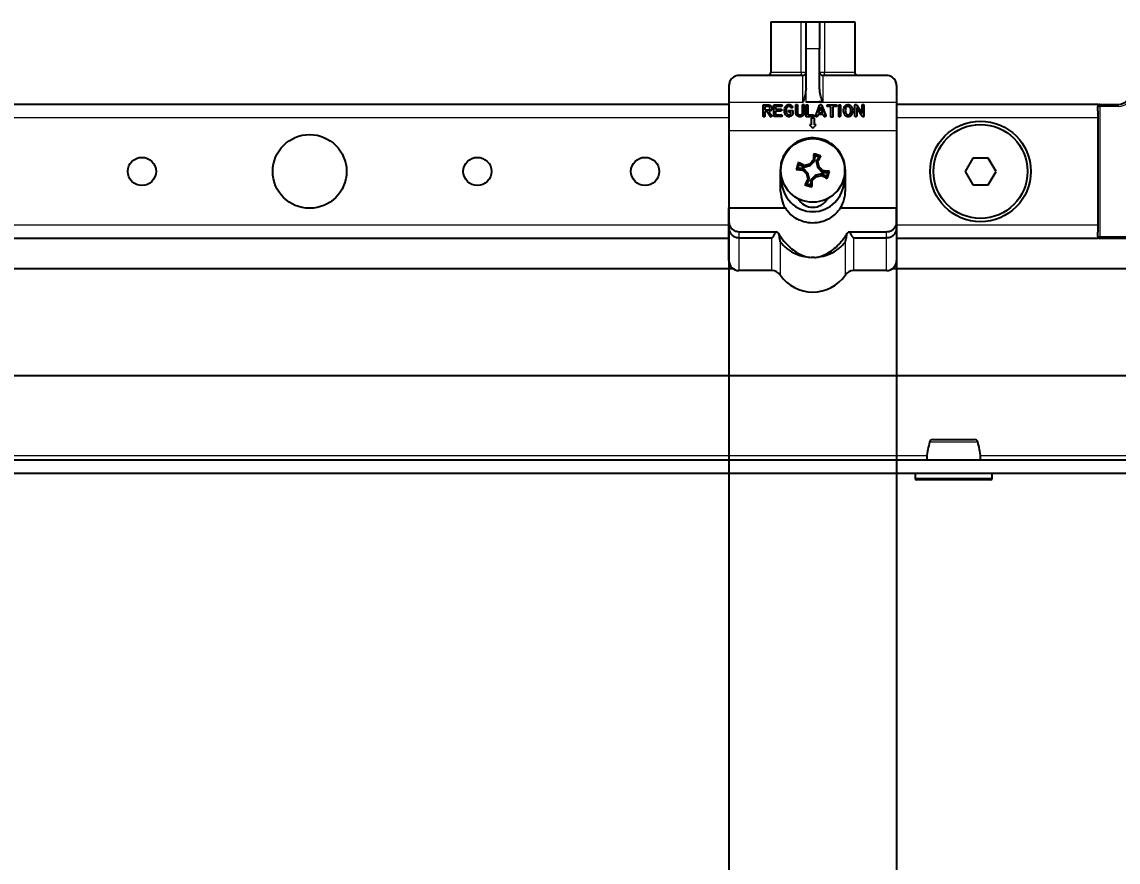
# Model space of a CAD drawing. Header units: millimetres. Extents: x -1235 to 3208, y -2404 to 1219.
# Drawn here: x -637 to -473.6, y -1610.3 to -1485 of the extents above; entities that cross this region are included whole.
import ezdxf

# ---------------------------------------------------------------- set-up
doc = ezdxf.new("R2010")
doc.units = ezdxf.units.MM
doc.layers.add('FORMAT', color=7, linetype='Continuous')
doc.styles.add('SLDTEXTSTYLE0', font='TXT', dxfattribs={"width": 0.75})
doc.dimstyles.new('SLDDIMSTYLE0', dxfattribs={"dimtxt": 20, "dimasz": 10, "dimexe": 0, "dimexo": 0.0625, "dimgap": 5, "dimtad": 2, "dimdec": 1, "dimrnd": 1e-09, "dimzin": 12, "dimdsep": 46, "dimtxsty": 'SLDTEXTSTYLE0', "dimsah": 1, "dimcen": 0.09, "dimadec": 0, "dimazin": 3, "dimtfac": 1, "dimtofl": 0, "dimtmove": 0, "dimatfit": 3, "dimfxl": 0, "dimfrac": 2, "dimtolj": 1, "dimtzin": 12, "dimarcsym": 0})

# ---------------------------------------------------------------- blocks, each defined once
blk = doc.blocks.new('_D_6')
at = {"layer": 'FORMAT'}
for p, q in [((-506.59, -1512.78), (-506.59, -1882.81)), ((-396.09, -1552.33), (-396.09, -1882.81)), ((-396.09, -1881.81), (-506.59, -1881.81))]:
    blk.add_line(p, q, dxfattribs=at)
for points in [[(-506.59, -1881.81), (-496.59, -1883.35), (-496.59, -1880.27)], [(-396.09, -1881.81), (-406.09, -1880.27), (-406.09, -1883.35)]]:
    blk.add_solid(points, dxfattribs=at)
at = {"layer": 'FORMAT', "insert": (-484.59, -1856.03), "char_height": 20, "attachment_point": 1, "style": 'SLDTEXTSTYLE0'}
blk.add_mtext('110,5', dxfattribs=at)
blk = doc.blocks.new('_D_7')
at = {"layer": 'FORMAT'}
for p, q in [((-531.59, -1512.78), (-531.59, -1882.81)), ((-506.59, -1512.78), (-506.59, -1882.81)), ((-531.59, -1881.81), (-574.49, -1881.81)), ((-531.59, -1881.81), (-506.59, -1881.81))]:
    blk.add_line(p, q, dxfattribs=at)
for points in [[(-531.59, -1881.81), (-521.59, -1883.35), (-521.59, -1880.27)], [(-506.59, -1881.81), (-516.59, -1880.27), (-516.59, -1883.35)]]:
    blk.add_solid(points, dxfattribs=at)
at = {"layer": 'FORMAT', "insert": (-574.49, -1856.03), "char_height": 20, "attachment_point": 1, "style": 'SLDTEXTSTYLE0'}
blk.add_mtext('25', dxfattribs=at)

msp = doc.modelspace()

# ---------------------------------------------------------------- linework, layer by layer
at = {"color": 7, "linetype": 'Continuous', "lineweight": 25}
for p, q in [((-525.34, -1485.02), (-525.34, -1492.52)), ((-525.34, -1485.02), (-520.81, -1485.02)), ((-520.81, -1485.02), (-520.09, -1485.02)), ((-520.09, -1485.02), (-518.09, -1485.02)), ((-520.09, -1489.02), (-520.09, -1485.02)), ((-518.09, -1485.02), (-518.09, -1489.02)), ((-518.09, -1485.02), (-517.36, -1485.02)), ((-517.36, -1485.02), (-512.84, -1485.02)), ((-512.84, -1485.02), (-512.84, -1492.52)), ((-520.09, -1494.96), (-520.09, -1489.02)), ((-518.09, -1494.96), (-518.09, -1489.02)), ((-520.59, -1493.02), (-530.09, -1493.02)), ((-508.09, -1493.02), (-517.59, -1493.02)), ((-531.59, -1494.52), (-531.59, -1497.02)), ((-506.59, -1494.52), (-506.59, -1497.02)), ((-531.59, -1497.32), (-811.59, -1497.32)), ((-531.59, -1497.02), (-531.59, -1501.27)), ((-526.5, -1499.03), (-526.5, -1497.37)), ((-526.5, -1497.37), (-525.74, -1497.37)), ((-525.74, -1497.63), (-526.23, -1497.63)), ((-526.23, -1497.63), (-526.23, -1498.14)), ((-526.23, -1498.14), (-525.64, -1498.14)), ((-524.89, -1499.14), (-524.89, -1497.37)), ((-524.89, -1497.37), (-523.83, -1497.37)), ((-523.83, -1497.63), (-524.63, -1497.63)), ((-524.63, -1497.63), (-524.63, -1498.04)), ((-524.63, -1498.04), (-523.88, -1498.04)), ((-522.55, -1498.21), (-522.06, -1498.21)), ((-522.06, -1498.21), (-522.06, -1498.51)), ((-521.63, -1498.56), (-521.63, -1497.48)), ((-521.37, -1497.48), (-521.37, -1498.56)), ((-520.62, -1498.54), (-520.62, -1497.48)), ((-520.36, -1497.48), (-520.36, -1498.54)), ((-520.07, -1499.17), (-520.07, -1497.51)), ((-519.81, -1497.51), (-519.81, -1498.9)), ((-518.65, -1498.99), (-518.07, -1497.46)), ((-517.91, -1497.7), (-518.22, -1498.57)), ((-517.59, -1498.57), (-517.91, -1497.7)), ((-517.75, -1497.48), (-517.16, -1498.99)), ((-516.82, -1497.37), (-515.7, -1497.37)), ((-516.4, -1497.63), (-516.82, -1497.63)), ((-516.4, -1499.1), (-516.4, -1497.63)), ((-515.7, -1497.63), (-516.09, -1497.63)), ((-516.09, -1497.63), (-516.09, -1499.1)), ((-515.23, -1499.03), (-515.23, -1497.5)), ((-514.96, -1497.5), (-514.96, -1499.03)), ((-512.81, -1499.03), (-512.81, -1497.47)), ((-512.54, -1497.43), (-511.73, -1498.66)), ((-511.71, -1499.06), (-512.54, -1497.79)), ((-512.54, -1497.79), (-512.54, -1499.03)), ((-511.73, -1498.66), (-511.73, -1497.48)), ((-511.47, -1497.48), (-511.47, -1499.04)), ((-506.59, -1497.02), (-506.59, -1501.27)), ((-476.59, -1497.32), (-506.59, -1497.32)), ((-476.59, -1497.32), (-476.59, -1497.62)), ((-476.59, -1498.26), (-476.59, -1497.62)), ((-476.59, -1498.26), (-476.59, -1499.32)), ((-476.29, -1497.32), (-473.59, -1497.32)), ((-525.94, -1498.4), (-526.23, -1498.4)), ((-526.23, -1498.4), (-526.23, -1499.03)), ((-525.45, -1499.11), (-525.94, -1498.4)), ((-525.64, -1498.4), (-525.23, -1498.97)), ((-523.83, -1499.14), (-524.89, -1499.14)), ((-523.88, -1498.31), (-524.63, -1498.31)), ((-524.63, -1498.31), (-524.63, -1498.88)), ((-524.63, -1498.88), (-523.83, -1498.88)), ((-522.35, -1498.47), (-522.56, -1498.47)), ((-519.01, -1499.17), (-520.07, -1499.17)), ((-519.81, -1498.9), (-519.01, -1498.9)), ((-518.84, -1499.37), (-519.34, -1499.37)), ((-519.34, -1499.37), (-519.34, -1500.37)), ((-518.84, -1500.37), (-518.84, -1499.37)), ((-518.31, -1498.83), (-518.4, -1499.08)), ((-517.5, -1498.83), (-518.31, -1498.83)), ((-518.22, -1498.57), (-517.59, -1498.57)), ((-517.4, -1499.07), (-517.5, -1498.83)), ((-476.59, -1499.32), (-476.59, -1515.32)), ((-531.59, -1501.27), (-531.59, -1512.77)), ((-519.59, -1500.37), (-519.09, -1500.87)), ((-519.34, -1500.37), (-519.59, -1500.37)), ((-519.09, -1500.87), (-518.59, -1500.37)), ((-518.59, -1500.37), (-518.84, -1500.37)), ((-506.59, -1501.27), (-506.59, -1512.77)), ((-518.76, -1504.96), (-518.95, -1504.7)), ((-521.29, -1506.84), (-521.12, -1506.26)), ((-521.12, -1506.26), (-521.24, -1505.96)), ((-521.12, -1506.26), (-520.43, -1506.66)), ((-520.43, -1506.66), (-520.4, -1506.42)), ((-520.43, -1506.66), (-519.49, -1506.43)), ((-519.49, -1506.43), (-519.61, -1506.22)), ((-519.49, -1506.43), (-518.79, -1505.76)), ((-518.79, -1505.76), (-519.01, -1505.66)), ((-518.79, -1505.76), (-518.76, -1504.96)), ((-518.76, -1504.96), (-518.18, -1505.13)), ((-518.18, -1505.13), (-518.58, -1505.82)), ((-518.58, -1505.82), (-518.35, -1506.76)), ((-518.58, -1505.82), (-518.34, -1505.86)), ((-518.18, -1505.13), (-517.87, -1505.01)), ((-495.24, -1505.32), (-496.39, -1507.32)), ((-492.93, -1505.32), (-495.24, -1505.32)), ((-491.78, -1507.32), (-492.93, -1505.32)), ((-523.94, -1507.17), (-523.94, -1510.17)), ((-521.29, -1506.84), (-521.55, -1507.03)), ((-520.49, -1506.87), (-521.29, -1506.84)), ((-520.49, -1506.87), (-520.59, -1507.09)), ((-519.82, -1507.57), (-520.49, -1506.87)), ((-519.82, -1507.57), (-520.03, -1507.69)), ((-519.59, -1508.51), (-519.82, -1507.57)), ((-518.68, -1507.9), (-519.38, -1508.58)), ((-517.74, -1507.67), (-518.68, -1507.9)), ((-518.68, -1507.9), (-518.57, -1508.12)), ((-518.35, -1506.76), (-518.14, -1506.65)), ((-518.35, -1506.76), (-517.68, -1507.46)), ((-517.74, -1507.67), (-517.77, -1507.92)), ((-517.05, -1508.08), (-517.74, -1507.67)), ((-517.68, -1507.46), (-517.58, -1507.24)), ((-517.68, -1507.46), (-516.88, -1507.5)), ((-516.88, -1507.5), (-517.05, -1508.08)), ((-517.05, -1508.08), (-516.93, -1508.38)), ((-516.88, -1507.5), (-516.62, -1507.31)), ((-514.24, -1510.17), (-514.24, -1507.17)), ((-496.39, -1507.32), (-495.24, -1509.32)), ((-492.93, -1509.32), (-491.78, -1507.32)), ((-523.74, -1508.67), (-523.94, -1508.67)), ((-519.99, -1509.2), (-520.3, -1509.32)), ((-519.99, -1509.2), (-519.59, -1508.51)), ((-519.41, -1509.37), (-519.99, -1509.2)), ((-519.59, -1508.51), (-519.83, -1508.48)), ((-519.38, -1508.58), (-519.41, -1509.37)), ((-519.41, -1509.37), (-519.22, -1509.64)), ((-519.38, -1508.58), (-519.16, -1508.68)), ((-514.24, -1508.67), (-514.44, -1508.67)), ((-495.24, -1509.32), (-492.93, -1509.32)), ((-531.59, -1514.91), (-531.59, -1512.77)), ((-531.59, -1512.77), (-523.18, -1512.77)), ((-515, -1512.77), (-506.59, -1512.77)), ((-506.59, -1514.91), (-506.59, -1512.77)), ((-531.59, -1515.82), (-531.59, -1514.91)), ((-531.59, -1520.62), (-531.59, -1515.82)), ((-506.59, -1514.91), (-506.59, -1515.82)), ((-506.59, -1515.82), (-506.59, -1520.62)), ((-476.59, -1515.32), (-476.59, -1516.37)), ((-531.59, -1517.32), (-811.59, -1517.32)), ((-530.09, -1516.31), (-524.57, -1516.31)), ((-530.09, -1517.2), (-525.18, -1517.2)), ((-513.61, -1516.31), (-508.09, -1516.31)), ((-513, -1517.2), (-508.09, -1517.2)), ((-476.59, -1517.32), (-506.59, -1517.32)), ((-476.59, -1517.02), (-476.59, -1516.37)), ((-476.59, -1517.02), (-476.59, -1517.32)), ((-451.89, -1517.32), (-476.29, -1517.32)), ((-837.09, -1521.82), (-530.99, -1521.82)), ((-525.18, -1522.12), (-530.09, -1522.12)), ((-508.09, -1522.12), (-513, -1522.12)), ((-507.19, -1521.82), (-412.21, -1521.82)), ((-404.09, -1537.82), (-837.09, -1537.82)), ((-888.79, -1550.32), (-398.39, -1550.32)), ((-888.79, -1552.32), (-398.39, -1552.32)), ((-503.84, -1552.32), (-503.84, -1553.07)), ((-492.59, -1553.32), (-503.59, -1553.32)), ((-492.34, -1553.07), (-492.34, -1552.32))]:
    msp.add_line(p, q, dxfattribs=at)
at = {"color": 8, "linetype": 'Continuous', "lineweight": 18}
for p, q in [((-520.81, -1492.52), (-520.81, -1485.02)), ((-517.36, -1485.02), (-517.36, -1492.52)), ((-518.09, -1489.02), (-520.09, -1489.02)), ((-525.34, -1492.52), (-520.81, -1492.52)), ((-520.81, -1492.52), (-520.09, -1492.52)), ((-520.59, -1497.02), (-520.59, -1493.02)), ((-518.09, -1492.52), (-517.36, -1492.52)), ((-517.59, -1493.02), (-517.59, -1496.95)), ((-517.36, -1492.52), (-512.84, -1492.52)), ((-520.09, -1497.02), (-520.09, -1494.96)), ((-520.59, -1497.02), (-531.59, -1497.02)), ((-506.59, -1497.02), (-520.09, -1497.02)), ((-476.59, -1497.62), (-476.29, -1497.62)), ((-476.29, -1497.62), (-476.29, -1497.32)), ((-473.59, -1497.62), (-476.29, -1497.62)), ((-476.29, -1497.62), (-476.29, -1517.02)), ((-473.59, -1497.32), (-473.59, -1497.62)), ((-531.59, -1499.32), (-811.59, -1499.32)), ((-476.59, -1499.32), (-506.59, -1499.32)), ((-506.59, -1501.27), (-531.59, -1501.27)), ((-531.59, -1515.32), (-811.59, -1515.32)), ((-476.59, -1515.32), (-506.59, -1515.32)), ((-530.09, -1516.31), (-530.09, -1517.2)), ((-530.09, -1517.2), (-530.09, -1522.12)), ((-525.18, -1522.12), (-525.18, -1517.2)), ((-523.94, -1517.8), (-523.94, -1522.77)), ((-514.23, -1522.77), (-514.23, -1517.8)), ((-513, -1517.2), (-513, -1522.12)), ((-508.09, -1517.2), (-508.09, -1516.31)), ((-508.09, -1522.12), (-508.09, -1517.2)), ((-476.59, -1517.02), (-476.29, -1517.02)), ((-476.29, -1517.02), (-451.89, -1517.02)), ((-476.29, -1517.32), (-476.29, -1517.02)), ((-502.06, -1549.72), (-785.11, -1549.72)), ((-398.69, -1549.72), (-494.11, -1549.72)), ((-503.84, -1553.07), (-492.34, -1553.07))]:
    msp.add_line(p, q, dxfattribs=at)
at = {"color": 8, "linetype": 'Continuous', "lineweight": 18, "flags": 128}
for points in [[(-520.81, -1492.52), (-520.81, -1492.62), (-520.82, -1492.71), (-520.84, -1492.8), (-520.85, -1492.87), (-520.87, -1492.93), (-520.9, -1492.98), (-520.92, -1493.01), (-520.95, -1493.02)], [(-517.23, -1493.02), (-517.25, -1493.01), (-517.28, -1492.98), (-517.3, -1492.93), (-517.32, -1492.87), (-517.34, -1492.8), (-517.35, -1492.71), (-517.36, -1492.62), (-517.36, -1492.52)]]:
    msp.add_lwpolyline(points, dxfattribs=at)
at = {"color": 7, "linetype": 'Continuous', "lineweight": 25}
for centre, radius in [((-494.09, -1507.32), 7.5), ((-494.09, -1507.32), 7), ((-594.09, -1507.32), 5.5), ((-519.09, -1507.17), 4.75), ((-619.09, -1507.32), 2.1), ((-569.09, -1507.32), 2.1), ((-544.09, -1507.32), 2.1)]:
    msp.add_circle(centre, radius, dxfattribs=at)
for centre, radius, start, end in [((-525.84, -1492.52), 0.5, 270, 0), ((-520.59, -1492.52), 0.5, 270, 0), ((-517.59, -1492.52), 0.5, 180, 270), ((-512.34, -1492.52), 0.5, 180, 270), ((-473.59, -1495.32), 2, 270, 0), ((-476.29, -1497.62), 0.3, 90, 180), ((-450.09, -1509.73), 69.05, 175.8232, 176.6231), ((-539.38, -1576.73), 74.88, 73.3093, 74.166), ((-449.52, -1527.46), 74.88, 163.3093, 164.166), ((-554.03, -1566.72), 69.05, 60.8523, 61.6521), ((-501.38, -1579.6), 75.61, 103.9464, 104.5642), ((-467.53, -1561.04), 75.61, 132.9111, 133.5289), ((-578.64, -1472.23), 69.05, 330.8523, 331.6521), ((-591.52, -1524.87), 75.61, 13.9464, 14.5642), ((-516.53, -1438.17), 69.05, 265.8232, 266.6231), ((-465.22, -1455.61), 75.61, 222.9111, 223.5289), ((-446.65, -1489.47), 75.61, 193.9464, 194.5642), ((-536.79, -1434.74), 75.61, 283.9464, 284.5642), ((-572.96, -1558.72), 75.61, 42.9111, 43.5289), ((-484.15, -1447.61), 69.05, 240.8523, 241.6521), ((-521.65, -1576.17), 69.05, 85.8232, 86.6231), ((-588.65, -1486.88), 74.88, 343.3093, 344.166), ((-519.09, -1508.67), 4.65, 180, 0), ((-459.53, -1542.11), 69.05, 150.8523, 151.6521), ((-498.79, -1437.6), 74.88, 253.3093, 254.166), ((-588.09, -1504.61), 69.05, 355.8232, 356.6231), ((-570.64, -1453.3), 75.61, 312.9111, 313.5289), ((-519.09, -1510.17), 2.5, 209.1291, 330.7764), ((-476.29, -1517.02), 0.3, 180, 270), ((-530.09, -1520.62), 1.5, 180, 270), ((-508.09, -1520.62), 1.5, 270, 0), ((-525.18, -1523.62), 1.5, 34.5604, 90), ((-519.09, -1519.42), 5.89, 214.5604, 325.4396), ((-513, -1523.62), 1.5, 90, 145.4396), ((-501.2, -1547.82), 0.5, 89.9982, 165.4001), ((-494.97, -1547.82), 0.5, 15.316, 90.0228), ((-503.59, -1553.07), 0.25, 180, 270), ((-492.59, -1553.07), 0.25, 270, 0)]:
    msp.add_arc(centre, radius, start, end, dxfattribs=at)
at = {"color": 8, "linetype": 'Continuous', "lineweight": 18}
msp.add_arc((-473.59, -1495.32), 2.3, 270, 0, dxfattribs=at)
at = {"color": 7, "linetype": 'Continuous', "lineweight": 25}
msp.add_ellipse((14909.09, -1497.02), major_axis=(15429.18, 0), ratio=0.000259, start_param=3.123591, end_param=3.141593, dxfattribs=at)
for points, knots in [([(-530.09, -1493.02), (-530.09, -1493.02), (-530.16, -1493.02), (-530.51, -1493.04), (-531.04, -1493.28), (-531.51, -1493.86), (-531.56, -1494.33), (-531.59, -1494.52)], [0, 0, 0, 0, 0.003231, 0.101221, 0.514725, 0.80586, 1, 1, 1, 1]), ([(-506.59, -1494.52), (-506.61, -1494.33), (-506.67, -1493.86), (-507.14, -1493.28), (-507.67, -1493.04), (-508.02, -1493.02), (-508.09, -1493.02), (-508.09, -1493.02)], [0, 0, 0, 0, 0.19414, 0.485275, 0.898779, 0.996769, 1, 1, 1, 1]), ([(-520.09, -1494.96), (-520.13, -1495.29), (-520.21, -1496), (-520.46, -1496.66), (-520.59, -1497.01), (-520.59, -1497.02)], [0, 0, 0, 0, 0.475461, 0.994056, 1, 1, 1, 1]), ([(-517.59, -1496.95), (-517.59, -1496.95), (-517.59, -1496.95), (-517.6, -1496.94), (-517.61, -1496.92), (-517.65, -1496.84), (-517.77, -1496.51), (-517.99, -1495.88), (-518.05, -1495.28), (-518.09, -1494.96)], [0, 0, 0, 0, 0.00167, 0.003889, 0.009531, 0.034361, 0.132751, 0.526214, 1, 1, 1, 1]), ([(-525.74, -1497.37), (-525.66, -1497.38), (-525.52, -1497.39), (-525.41, -1497.47), (-525.37, -1497.51)], [0, 0, 0, 0, 0.559747, 1, 1, 1, 1]), ([(-525.55, -1497.7), (-525.58, -1497.68), (-525.64, -1497.64), (-525.71, -1497.64), (-525.74, -1497.63)], [0, 0, 0, 0, 0.559136, 1, 1, 1, 1]), ([(-525.64, -1498.14), (-525.62, -1498.13), (-525.58, -1498.13), (-525.55, -1498.1), (-525.54, -1498.09)], [0, 0, 0, 0, 0.558174, 1, 1, 1, 1]), ([(-525.46, -1497.9), (-525.47, -1497.85), (-525.47, -1497.78), (-525.52, -1497.73), (-525.55, -1497.7)], [0, 0, 0, 0, 0.559692, 1, 1, 1, 1]), ([(-525.54, -1498.09), (-525.53, -1498.08), (-525.5, -1498.05), (-525.47, -1497.98), (-525.47, -1497.93), (-525.46, -1497.9)], [0, 0, 0, 0, 0.279917, 0.56006, 1, 1, 1, 1]), ([(-525.2, -1497.89), (-525.21, -1497.99), (-525.23, -1498.15), (-525.35, -1498.26), (-525.4, -1498.31)], [0, 0, 0, 0, 0.559457, 1, 1, 1, 1]), ([(-525.37, -1497.51), (-525.31, -1497.57), (-525.22, -1497.68), (-525.21, -1497.83), (-525.2, -1497.89)], [0, 0, 0, 0, 0.558947, 1, 1, 1, 1]), ([(-523.88, -1498.04), (-523.86, -1498.04), (-523.81, -1498.04), (-523.76, -1498.07), (-523.73, -1498.12), (-523.73, -1498.16), (-523.72, -1498.17)], [0, 0, 0, 0, 0.280945, 0.559897, 0.779525, 1, 1, 1, 1]), ([(-523.72, -1498.17), (-523.73, -1498.2), (-523.73, -1498.24), (-523.79, -1498.3), (-523.84, -1498.3), (-523.88, -1498.31)], [0, 0, 0, 0, 0.281099, 0.559768, 1, 1, 1, 1]), ([(-523.83, -1497.37), (-523.8, -1497.37), (-523.76, -1497.37), (-523.7, -1497.4), (-523.68, -1497.45), (-523.67, -1497.49), (-523.67, -1497.5)], [0, 0, 0, 0, 0.280872, 0.559701, 0.779382, 1, 1, 1, 1]), ([(-523.67, -1497.5), (-523.68, -1497.52), (-523.68, -1497.57), (-523.74, -1497.63), (-523.79, -1497.63), (-523.83, -1497.63)], [0, 0, 0, 0, 0.281053, 0.559663, 1, 1, 1, 1]), ([(-523.33, -1498.27), (-523.32, -1498.14), (-523.31, -1497.89), (-523.19, -1497.69), (-523.13, -1497.6)], [0, 0, 0, 0, 0.56034, 1, 1, 1, 1]), ([(-523.14, -1498.88), (-523.2, -1498.77), (-523.31, -1498.58), (-523.33, -1498.37), (-523.33, -1498.27)], [0, 0, 0, 0, 0.559347, 1, 1, 1, 1]), ([(-523.13, -1497.6), (-523.06, -1497.52), (-522.92, -1497.37), (-522.73, -1497.35), (-522.64, -1497.35)], [0, 0, 0, 0, 0.5592171, 1, 1, 1, 1]), ([(-522.65, -1497.61), (-522.69, -1497.61), (-522.76, -1497.62), (-522.89, -1497.7), (-523.04, -1497.91), (-523.06, -1498.13), (-523.07, -1498.27)], [0, 0, 0, 0, 0.1253317, 0.2506948, 0.5007376, 1, 1, 1, 1]), ([(-523.07, -1498.27), (-523.06, -1498.36), (-523.05, -1498.51), (-522.98, -1498.64), (-522.95, -1498.7)], [0, 0, 0, 0, 0.55998, 1, 1, 1, 1]), ([(-522.68, -1498.34), (-522.68, -1498.32), (-522.68, -1498.28), (-522.65, -1498.23), (-522.6, -1498.21), (-522.57, -1498.21), (-522.55, -1498.21)], [0, 0, 0, 0, 0.280637, 0.55889, 0.779144, 1, 1, 1, 1]), ([(-522.46, -1497.66), (-522.5, -1497.64), (-522.56, -1497.61), (-522.62, -1497.61), (-522.65, -1497.61)], [0, 0, 0, 0, 0.558634, 1, 1, 1, 1]), ([(-522.64, -1497.35), (-522.57, -1497.35), (-522.45, -1497.35), (-522.34, -1497.41), (-522.29, -1497.44)], [0, 0, 0, 0, 0.560514, 1, 1, 1, 1]), ([(-522.36, -1497.77), (-522.38, -1497.75), (-522.41, -1497.71), (-522.44, -1497.67), (-522.46, -1497.66)], [0, 0, 0, 0, 0.560467, 1, 1, 1, 1]), ([(-522.25, -1497.83), (-522.27, -1497.83), (-522.32, -1497.82), (-522.35, -1497.79), (-522.36, -1497.77)], [0, 0, 0, 0, 0.5580387, 1, 1, 1, 1]), ([(-522.29, -1497.44), (-522.26, -1497.47), (-522.19, -1497.52), (-522.15, -1497.59), (-522.13, -1497.62)], [0, 0, 0, 0, 0.559542, 1, 1, 1, 1]), ([(-522.1, -1497.71), (-522.1, -1497.73), (-522.11, -1497.77), (-522.15, -1497.81), (-522.2, -1497.83), (-522.23, -1497.83), (-522.25, -1497.83)], [0, 0, 0, 0, 0.2777088, 0.5582085, 0.77892, 1, 1, 1, 1]), ([(-522.13, -1497.62), (-522.12, -1497.64), (-522.1, -1497.66), (-522.1, -1497.69), (-522.1, -1497.71)], [0, 0, 0, 0, 0.560691, 1, 1, 1, 1]), ([(-521.63, -1497.48), (-521.63, -1497.46), (-521.63, -1497.42), (-521.6, -1497.37), (-521.55, -1497.35), (-521.52, -1497.35), (-521.51, -1497.35)], [0, 0, 0, 0, 0.280849, 0.55949, 0.779158, 1, 1, 1, 1]), ([(-521.51, -1497.35), (-521.49, -1497.35), (-521.45, -1497.35), (-521.39, -1497.38), (-521.37, -1497.43), (-521.37, -1497.46), (-521.37, -1497.48)], [0, 0, 0, 0, 0.28091, 0.559174, 0.779166, 1, 1, 1, 1]), ([(-520.62, -1497.48), (-520.62, -1497.46), (-520.62, -1497.42), (-520.59, -1497.37), (-520.55, -1497.35), (-520.52, -1497.35), (-520.5, -1497.35)], [0, 0, 0, 0, 0.2809002, 0.5594983, 0.7791483, 1, 1, 1, 1]), ([(-520.5, -1497.35), (-520.48, -1497.35), (-520.44, -1497.35), (-520.39, -1497.38), (-520.36, -1497.43), (-520.36, -1497.46), (-520.36, -1497.48)], [0, 0, 0, 0, 0.280888, 0.559023, 0.779155, 1, 1, 1, 1]), ([(-520.07, -1497.51), (-520.07, -1497.49), (-520.07, -1497.45), (-520.04, -1497.4), (-520, -1497.37), (-519.97, -1497.37), (-519.95, -1497.37)], [0, 0, 0, 0, 0.280912, 0.559405, 0.779108, 1, 1, 1, 1]), ([(-519.95, -1497.37), (-519.93, -1497.37), (-519.89, -1497.37), (-519.83, -1497.41), (-519.81, -1497.46), (-519.81, -1497.49), (-519.81, -1497.51)], [0, 0, 0, 0, 0.2808126, 0.5590988, 0.7791702, 1, 1, 1, 1]), ([(-518.07, -1497.46), (-518.07, -1497.44), (-518.05, -1497.4), (-518, -1497.36), (-517.96, -1497.35), (-517.93, -1497.35)], [0, 0, 0, 0, 0.281465, 0.561772, 1, 1, 1, 1]), ([(-517.93, -1497.35), (-517.9, -1497.35), (-517.86, -1497.35), (-517.79, -1497.39), (-517.77, -1497.44), (-517.75, -1497.48)], [0, 0, 0, 0, 0.281226, 0.561522, 1, 1, 1, 1]), ([(-516.95, -1497.5), (-516.95, -1497.48), (-516.95, -1497.44), (-516.92, -1497.39), (-516.87, -1497.37), (-516.83, -1497.37), (-516.82, -1497.37)], [0, 0, 0, 0, 0.2807125, 0.5587014, 0.7790455, 1, 1, 1, 1]), ([(-516.82, -1497.63), (-516.84, -1497.63), (-516.88, -1497.63), (-516.93, -1497.6), (-516.95, -1497.55), (-516.95, -1497.52), (-516.95, -1497.5)], [0, 0, 0, 0, 0.2807603, 0.5588212, 0.7789154, 1, 1, 1, 1]), ([(-515.7, -1497.37), (-515.68, -1497.37), (-515.63, -1497.37), (-515.58, -1497.4), (-515.54, -1497.45), (-515.54, -1497.48), (-515.54, -1497.5)], [0, 0, 0, 0, 0.2809514, 0.5599669, 0.7794314, 1, 1, 1, 1]), ([(-515.54, -1497.5), (-515.54, -1497.52), (-515.55, -1497.57), (-515.61, -1497.63), (-515.66, -1497.63), (-515.7, -1497.63)], [0, 0, 0, 0, 0.281019, 0.559679, 1, 1, 1, 1]), ([(-515.23, -1497.5), (-515.23, -1497.48), (-515.23, -1497.44), (-515.2, -1497.4), (-515.15, -1497.37), (-515.12, -1497.37), (-515.11, -1497.37)], [0, 0, 0, 0, 0.280828, 0.559417, 0.779393, 1, 1, 1, 1]), ([(-515.11, -1497.37), (-515.09, -1497.37), (-515.05, -1497.37), (-514.99, -1497.4), (-514.97, -1497.45), (-514.97, -1497.49), (-514.96, -1497.5)], [0, 0, 0, 0, 0.2807653, 0.5591779, 0.7791749, 1, 1, 1, 1]), ([(-514.51, -1498.27), (-514.5, -1498.14), (-514.49, -1497.92), (-514.39, -1497.73), (-514.34, -1497.64)], [0, 0, 0, 0, 0.559914, 1, 1, 1, 1]), ([(-514.33, -1498.89), (-514.39, -1498.78), (-514.49, -1498.58), (-514.5, -1498.36), (-514.51, -1498.27)], [0, 0, 0, 0, 0.559149, 1, 1, 1, 1]), ([(-514.34, -1497.64), (-514.27, -1497.55), (-514.15, -1497.39), (-513.95, -1497.36), (-513.86, -1497.35)], [0, 0, 0, 0, 0.560137, 1, 1, 1, 1]), ([(-514.15, -1497.81), (-514.18, -1497.9), (-514.24, -1498.04), (-514.24, -1498.2), (-514.25, -1498.27)], [0, 0, 0, 0, 0.559075, 1, 1, 1, 1]), ([(-514.25, -1498.27), (-514.24, -1498.35), (-514.24, -1498.51), (-514.17, -1498.65), (-514.14, -1498.71)], [0, 0, 0, 0, 0.560273, 1, 1, 1, 1]), ([(-513.86, -1497.61), (-513.9, -1497.61), (-513.97, -1497.62), (-514.07, -1497.69), (-514.12, -1497.77), (-514.15, -1497.81)], [0, 0, 0, 0, 0.2798318, 0.559843, 1, 1, 1, 1]), ([(-513.86, -1497.35), (-513.8, -1497.35), (-513.68, -1497.36), (-513.49, -1497.45), (-513.39, -1497.57), (-513.33, -1497.64)], [0, 0, 0, 0, 0.280496, 0.560765, 1, 1, 1, 1]), ([(-513.52, -1497.81), (-513.57, -1497.75), (-513.66, -1497.64), (-513.8, -1497.62), (-513.86, -1497.61)], [0, 0, 0, 0, 0.559596, 1, 1, 1, 1]), ([(-513.41, -1498.27), (-513.41, -1498.18), (-513.42, -1498.02), (-513.49, -1497.88), (-513.52, -1497.81)], [0, 0, 0, 0, 0.560046, 1, 1, 1, 1]), ([(-513.51, -1498.71), (-513.48, -1498.63), (-513.41, -1498.49), (-513.41, -1498.33), (-513.41, -1498.27)], [0, 0, 0, 0, 0.559133, 1, 1, 1, 1]), ([(-513.33, -1497.64), (-513.27, -1497.75), (-513.16, -1497.95), (-513.15, -1498.17), (-513.14, -1498.27)], [0, 0, 0, 0, 0.559312, 1, 1, 1, 1]), ([(-513.14, -1498.27), (-513.15, -1498.39), (-513.16, -1498.61), (-513.27, -1498.8), (-513.32, -1498.89)], [0, 0, 0, 0, 0.559865, 1, 1, 1, 1]), ([(-512.81, -1497.47), (-512.81, -1497.45), (-512.8, -1497.42), (-512.78, -1497.37), (-512.73, -1497.35), (-512.7, -1497.35), (-512.69, -1497.35)], [0, 0, 0, 0, 0.280941, 0.559114, 0.779089, 1, 1, 1, 1]), ([(-512.69, -1497.35), (-512.67, -1497.35), (-512.64, -1497.35), (-512.58, -1497.37), (-512.55, -1497.41), (-512.54, -1497.43)], [0, 0, 0, 0, 0.280638, 0.560877, 1, 1, 1, 1]), ([(-511.73, -1497.48), (-511.73, -1497.46), (-511.73, -1497.42), (-511.7, -1497.37), (-511.65, -1497.35), (-511.62, -1497.35), (-511.61, -1497.35)], [0, 0, 0, 0, 0.280888, 0.559482, 0.77927, 1, 1, 1, 1]), ([(-511.61, -1497.35), (-511.59, -1497.35), (-511.55, -1497.35), (-511.49, -1497.38), (-511.47, -1497.43), (-511.47, -1497.46), (-511.47, -1497.48)], [0, 0, 0, 0, 0.280836, 0.55925, 0.779182, 1, 1, 1, 1]), ([(-526.38, -1499.17), (-526.39, -1499.17), (-526.43, -1499.16), (-526.48, -1499.13), (-526.49, -1499.08), (-526.49, -1499.05), (-526.5, -1499.03)], [0, 0, 0, 0, 0.280437, 0.558281, 0.778899, 1, 1, 1, 1]), ([(-526.23, -1499.03), (-526.23, -1499.05), (-526.24, -1499.1), (-526.27, -1499.15), (-526.33, -1499.17), (-526.36, -1499.17), (-526.38, -1499.17)], [0, 0, 0, 0, 0.280498, 0.558325, 0.778868, 1, 1, 1, 1]), ([(-525.4, -1498.31), (-525.44, -1498.34), (-525.51, -1498.39), (-525.6, -1498.4), (-525.64, -1498.4)], [0, 0, 0, 0, 0.56031, 1, 1, 1, 1]), ([(-525.35, -1499.17), (-525.36, -1499.17), (-525.39, -1499.17), (-525.42, -1499.15), (-525.44, -1499.13), (-525.45, -1499.11)], [0, 0, 0, 0, 0.2802197, 0.5613047, 1, 1, 1, 1]), ([(-525.2, -1499.04), (-525.2, -1499.06), (-525.21, -1499.1), (-525.26, -1499.14), (-525.3, -1499.17), (-525.34, -1499.17), (-525.35, -1499.17)], [0, 0, 0, 0, 0.278138, 0.558544, 0.779161, 1, 1, 1, 1]), ([(-525.23, -1498.97), (-525.22, -1498.98), (-525.21, -1499), (-525.2, -1499.03), (-525.2, -1499.04)], [0, 0, 0, 0, 0.561079, 1, 1, 1, 1]), ([(-523.83, -1498.88), (-523.81, -1498.88), (-523.76, -1498.88), (-523.71, -1498.91), (-523.68, -1498.96), (-523.67, -1499), (-523.67, -1499.01)], [0, 0, 0, 0, 0.280912, 0.559714, 0.779499, 1, 1, 1, 1]), ([(-523.67, -1499.01), (-523.68, -1499.03), (-523.68, -1499.08), (-523.73, -1499.14), (-523.79, -1499.14), (-523.83, -1499.14)], [0, 0, 0, 0, 0.2812138, 0.5599009, 1, 1, 1, 1]), ([(-522.61, -1499.17), (-522.67, -1499.16), (-522.79, -1499.15), (-522.98, -1499.06), (-523.08, -1498.95), (-523.14, -1498.88)], [0, 0, 0, 0, 0.280314, 0.560507, 1, 1, 1, 1]), ([(-522.95, -1498.7), (-522.9, -1498.76), (-522.82, -1498.87), (-522.68, -1498.89), (-522.62, -1498.9)], [0, 0, 0, 0, 0.5608576, 1, 1, 1, 1]), ([(-522.56, -1498.47), (-522.58, -1498.47), (-522.61, -1498.47), (-522.66, -1498.44), (-522.68, -1498.39), (-522.68, -1498.36), (-522.68, -1498.34)], [0, 0, 0, 0, 0.280664, 0.558735, 0.779002, 1, 1, 1, 1]), ([(-522.62, -1498.9), (-522.59, -1498.9), (-522.53, -1498.9), (-522.44, -1498.85), (-522.4, -1498.78), (-522.39, -1498.74)], [0, 0, 0, 0, 0.281265, 0.561609, 1, 1, 1, 1]), ([(-522.27, -1499.04), (-522.33, -1499.08), (-522.43, -1499.16), (-522.56, -1499.16), (-522.61, -1499.17)], [0, 0, 0, 0, 0.558998, 1, 1, 1, 1]), ([(-522.39, -1498.74), (-522.37, -1498.69), (-522.35, -1498.6), (-522.35, -1498.51), (-522.35, -1498.47)], [0, 0, 0, 0, 0.559597, 1, 1, 1, 1]), ([(-522.06, -1498.51), (-522.07, -1498.62), (-522.08, -1498.82), (-522.21, -1498.98), (-522.27, -1499.04)], [0, 0, 0, 0, 0.560493, 1, 1, 1, 1]), ([(-521.41, -1499.03), (-521.48, -1498.96), (-521.61, -1498.82), (-521.62, -1498.64), (-521.63, -1498.56)], [0, 0, 0, 0, 0.558332, 1, 1, 1, 1]), ([(-520.97, -1499.17), (-521.06, -1499.17), (-521.22, -1499.16), (-521.36, -1499.07), (-521.41, -1499.03)], [0, 0, 0, 0, 0.55925, 1, 1, 1, 1]), ([(-521.37, -1498.56), (-521.36, -1498.62), (-521.35, -1498.72), (-521.28, -1498.8), (-521.25, -1498.83)], [0, 0, 0, 0, 0.5603128, 1, 1, 1, 1]), ([(-521.25, -1498.83), (-521.2, -1498.85), (-521.12, -1498.9), (-521.03, -1498.9), (-520.99, -1498.9)], [0, 0, 0, 0, 0.559441, 1, 1, 1, 1]), ([(-520.99, -1498.9), (-520.94, -1498.9), (-520.83, -1498.89), (-520.69, -1498.8), (-520.63, -1498.67), (-520.62, -1498.59), (-520.62, -1498.54)], [0, 0, 0, 0, 0.280935, 0.559487, 0.779245, 1, 1, 1, 1]), ([(-520.36, -1498.54), (-520.36, -1498.64), (-520.38, -1498.82), (-520.54, -1499.04), (-520.76, -1499.14), (-520.9, -1499.16), (-520.97, -1499.17)], [0, 0, 0, 0, 0.280416, 0.558636, 0.778958, 1, 1, 1, 1]), ([(-519.01, -1498.9), (-518.99, -1498.91), (-518.94, -1498.91), (-518.89, -1498.93), (-518.86, -1498.98), (-518.86, -1499.02), (-518.86, -1499.04)], [0, 0, 0, 0, 0.280855, 0.559718, 0.779518, 1, 1, 1, 1]), ([(-518.86, -1499.04), (-518.86, -1499.06), (-518.86, -1499.1), (-518.92, -1499.16), (-518.97, -1499.17), (-519.01, -1499.17)], [0, 0, 0, 0, 0.281266, 0.560078, 1, 1, 1, 1]), ([(-518.66, -1499.04), (-518.66, -1499.03), (-518.65, -1499.02), (-518.65, -1499), (-518.65, -1498.99)], [0, 0, 0, 0, 0.5595043, 1, 1, 1, 1]), ([(-518.53, -1499.17), (-518.55, -1499.17), (-518.59, -1499.16), (-518.63, -1499.13), (-518.65, -1499.09), (-518.66, -1499.06), (-518.66, -1499.04)], [0, 0, 0, 0, 0.279579, 0.559194, 0.779582, 1, 1, 1, 1]), ([(-518.4, -1499.08), (-518.41, -1499.09), (-518.42, -1499.12), (-518.47, -1499.16), (-518.51, -1499.17), (-518.53, -1499.17)], [0, 0, 0, 0, 0.28077, 0.560807, 1, 1, 1, 1]), ([(-517.29, -1499.17), (-517.31, -1499.17), (-517.34, -1499.16), (-517.38, -1499.13), (-517.4, -1499.1), (-517.4, -1499.07)], [0, 0, 0, 0, 0.280695, 0.560335, 1, 1, 1, 1]), ([(-517.15, -1499.04), (-517.15, -1499.06), (-517.16, -1499.1), (-517.2, -1499.14), (-517.25, -1499.17), (-517.28, -1499.17), (-517.29, -1499.17)], [0, 0, 0, 0, 0.2785174, 0.5586134, 0.7793328, 1, 1, 1, 1]), ([(-517.16, -1498.99), (-517.15, -1499), (-517.15, -1499.02), (-517.15, -1499.04), (-517.15, -1499.04)], [0, 0, 0, 0, 0.560081, 1, 1, 1, 1]), ([(-516.26, -1499.24), (-516.28, -1499.24), (-516.32, -1499.24), (-516.38, -1499.2), (-516.4, -1499.15), (-516.4, -1499.12), (-516.4, -1499.1)], [0, 0, 0, 0, 0.280822, 0.559059, 0.779094, 1, 1, 1, 1]), ([(-516.09, -1499.1), (-516.09, -1499.13), (-516.1, -1499.17), (-516.16, -1499.24), (-516.22, -1499.24), (-516.26, -1499.24)], [0, 0, 0, 0, 0.280801, 0.559621, 1, 1, 1, 1]), ([(-515.11, -1499.17), (-515.13, -1499.17), (-515.17, -1499.16), (-515.21, -1499.13), (-515.23, -1499.08), (-515.23, -1499.05), (-515.23, -1499.03)], [0, 0, 0, 0, 0.280437, 0.558281, 0.778899, 1, 1, 1, 1]), ([(-514.96, -1499.03), (-514.97, -1499.06), (-514.97, -1499.1), (-515.01, -1499.15), (-515.06, -1499.17), (-515.09, -1499.17), (-515.11, -1499.17)], [0, 0, 0, 0, 0.280518, 0.5583, 0.778735, 1, 1, 1, 1]), ([(-513.83, -1499.17), (-513.89, -1499.16), (-514, -1499.16), (-514.18, -1499.07), (-514.27, -1498.95), (-514.33, -1498.89)], [0, 0, 0, 0, 0.280367, 0.560574, 1, 1, 1, 1]), ([(-514.14, -1498.71), (-514.1, -1498.77), (-514.02, -1498.88), (-513.89, -1498.9), (-513.83, -1498.9)], [0, 0, 0, 0, 0.560567, 1, 1, 1, 1]), ([(-513.83, -1498.9), (-513.8, -1498.9), (-513.72, -1498.9), (-513.6, -1498.83), (-513.54, -1498.76), (-513.51, -1498.71)], [0, 0, 0, 0, 0.280435, 0.560605, 1, 1, 1, 1]), ([(-513.32, -1498.89), (-513.4, -1498.98), (-513.53, -1499.14), (-513.74, -1499.16), (-513.83, -1499.17)], [0, 0, 0, 0, 0.559137, 1, 1, 1, 1]), ([(-512.69, -1499.17), (-512.71, -1499.17), (-512.75, -1499.16), (-512.8, -1499.12), (-512.81, -1499.06), (-512.81, -1499.03)], [0, 0, 0, 0, 0.281503, 0.560294, 1, 1, 1, 1]), ([(-512.54, -1499.03), (-512.55, -1499.05), (-512.55, -1499.09), (-512.59, -1499.15), (-512.64, -1499.17), (-512.67, -1499.17), (-512.69, -1499.17)], [0, 0, 0, 0, 0.280569, 0.558477, 0.77887, 1, 1, 1, 1]), ([(-511.59, -1499.17), (-511.6, -1499.17), (-511.63, -1499.16), (-511.68, -1499.12), (-511.7, -1499.08), (-511.71, -1499.06)], [0, 0, 0, 0, 0.278585, 0.558866, 1, 1, 1, 1]), ([(-511.47, -1499.04), (-511.47, -1499.05), (-511.47, -1499.09), (-511.5, -1499.14), (-511.54, -1499.17), (-511.57, -1499.17), (-511.59, -1499.17)], [0, 0, 0, 0, 0.280953, 0.559391, 0.779073, 1, 1, 1, 1]), ([(-514.24, -1507.17), (-514.28, -1506.66), (-514.37, -1505.66), (-515.15, -1504.19), (-516.33, -1503.07), (-517.8, -1502.4), (-519.41, -1502.24), (-521.01, -1502.62), (-522.39, -1503.5), (-523.38, -1504.74), (-523.87, -1506.04), (-523.92, -1506.83), (-523.94, -1507.17)], [0, 0, 0, 0, 0.108524, 0.217459, 0.318088, 0.417791, 0.519828, 0.622975, 0.725929, 0.827131, 0.926323, 1, 1, 1, 1]), ([(-523.94, -1510.17), (-523.85, -1510.79), (-523.68, -1512.07), (-523.22, -1512.71), (-523.19, -1512.76), (-523.18, -1512.77)], [0, 0, 0, 0, 0.417668, 0.852903, 1, 1, 1, 1]), ([(-515, -1512.77), (-514.94, -1512.69), (-514.83, -1512.52), (-514.31, -1511.45), (-514.26, -1510.47), (-514.24, -1510.17)], [0, 0, 0, 0, 0.378823, 0.812228, 1, 1, 1, 1]), ([(-515, -1512.77), (-515.02, -1512.8), (-515.06, -1512.87), (-515.42, -1513.37), (-516.07, -1514.01), (-517, -1514.59), (-518.15, -1514.98), (-519.47, -1515.07), (-520.82, -1514.77), (-521.95, -1514.14), (-522.68, -1513.46), (-523.06, -1512.96), (-523.17, -1512.78), (-523.18, -1512.77), (-523.18, -1512.77)], [0, 0, 0, 0, 0.088505, 0.177138, 0.262858, 0.344694, 0.430485, 0.525193, 0.625645, 0.723911, 0.812494, 0.894483, 0.978997, 1, 1, 1, 1]), ([(-531.59, -1514.91), (-531.57, -1515.06), (-531.54, -1515.34), (-531.3, -1515.74), (-530.95, -1516.07), (-530.52, -1516.27), (-530.22, -1516.3), (-530.09, -1516.31)], [0, 0, 0, 0, 0.205683, 0.411346, 0.618649, 0.832339, 1, 1, 1, 1]), ([(-531.59, -1515.82), (-531.59, -1515.84), (-531.59, -1515.94), (-531.55, -1516.19), (-531.38, -1516.57), (-531.04, -1516.92), (-530.59, -1517.15), (-530.26, -1517.19), (-530.09, -1517.2)], [0, 0, 0, 0, 0.017854, 0.141405, 0.356083, 0.570731, 0.785365, 1, 1, 1, 1]), ([(-508.09, -1516.31), (-507.92, -1516.29), (-507.59, -1516.26), (-507.14, -1516.01), (-506.8, -1515.65), (-506.61, -1515.26), (-506.6, -1515.01), (-506.59, -1514.91)], [0, 0, 0, 0, 0.2129, 0.425707, 0.640613, 0.853382, 1, 1, 1, 1]), ([(-508.09, -1517.2), (-507.92, -1517.19), (-507.58, -1517.15), (-507.13, -1516.92), (-506.79, -1516.57), (-506.62, -1516.19), (-506.59, -1515.94), (-506.59, -1515.84), (-506.59, -1515.82)], [0, 0, 0, 0, 0.214635, 0.429269, 0.643917, 0.858595, 0.982146, 1, 1, 1, 1]), ([(-525.18, -1517.2), (-525.17, -1517.2), (-525.16, -1517.2), (-525.12, -1517.19), (-525.06, -1517.16), (-524.92, -1517.01), (-524.76, -1516.72), (-524.64, -1516.45), (-524.57, -1516.31)], [0, 0, 0, 0, 0.008383, 0.019125, 0.04457, 0.140638, 0.521171, 1, 1, 1, 1]), ([(-524.2, -1516.54), (-524.22, -1516.53), (-524.33, -1516.43), (-524.46, -1516.36), (-524.57, -1516.31)], [0, 0, 0, 0, 0.161974, 1, 1, 1, 1]), ([(-524.2, -1516.54), (-524.18, -1516.69), (-524.13, -1516.97), (-524.07, -1517.31), (-524.03, -1517.56), (-523.97, -1517.72), (-523.94, -1517.8)], [0, 0, 0, 0, 0.383006, 0.690448, 0.847653, 1, 1, 1, 1]), ([(-524.2, -1516.54), (-523.91, -1517), (-523.19, -1518.1), (-521.8, -1519.27), (-520.44, -1519.99), (-519.64, -1520.11), (-519.35, -1520.15)], [0, 0, 0, 0, 0.255351, 0.615516, 0.86211, 1, 1, 1, 1]), ([(-523.94, -1517.8), (-523.76, -1518.03), (-523.24, -1518.65), (-522.13, -1519.45), (-520.74, -1520.01), (-519.78, -1520.11), (-519.35, -1520.15)], [0, 0, 0, 0, 0.169618, 0.470039, 0.762685, 1, 1, 1, 1]), ([(-518.83, -1520.15), (-518.62, -1520.13), (-517.89, -1520.03), (-516.53, -1519.39), (-515.06, -1518.2), (-514.29, -1517.03), (-513.97, -1516.54)], [0, 0, 0, 0, 0.101651, 0.345128, 0.729048, 1, 1, 1, 1]), ([(-518.83, -1520.15), (-518.4, -1520.11), (-517.44, -1520.01), (-516.04, -1519.45), (-514.94, -1518.65), (-514.42, -1518.03), (-514.23, -1517.8)], [0, 0, 0, 0, 0.237351, 0.529954, 0.830331, 1, 1, 1, 1]), ([(-514.23, -1517.8), (-514.23, -1517.8), (-514.23, -1517.79), (-514.22, -1517.78), (-514.21, -1517.75), (-514.18, -1517.65), (-514.1, -1517.33), (-514.04, -1516.95), (-513.99, -1516.63), (-513.97, -1516.54)], [0, 0, 0, 0, 0.003748, 0.008698, 0.018275, 0.054741, 0.199177, 0.774578, 1, 1, 1, 1]), ([(-513.61, -1516.31), (-513.71, -1516.36), (-513.84, -1516.43), (-513.95, -1516.52), (-513.97, -1516.54)], [0, 0, 0, 0, 0.789403, 1, 1, 1, 1]), ([(-513.61, -1516.31), (-513.58, -1516.37), (-513.51, -1516.51), (-513.42, -1516.7), (-513.32, -1516.87), (-513.25, -1516.99), (-513.2, -1517.06), (-513.15, -1517.11), (-513.12, -1517.15), (-513.09, -1517.17), (-513.06, -1517.19), (-513.03, -1517.2), (-513.01, -1517.2), (-513, -1517.2), (-513, -1517.2)], [0, 0, 0, 0, 0.193858, 0.459768, 0.637307, 0.756, 0.835565, 0.889145, 0.925488, 0.950425, 0.97632, 0.986721, 0.99531, 1, 1, 1, 1]), ([(-518.83, -1520.15), (-518.93, -1520.16), (-519.1, -1520.17), (-519.27, -1520.16), (-519.35, -1520.15)], [0, 0, 0, 0, 0.558993, 1, 1, 1, 1]), ([(-501.67, -1547.67), (-501.86, -1548.41), (-502.09, -1549.27), (-502.1, -1550.19), (-502.11, -1550.32)], [0, 0, 0, 0, 0.85815, 1, 1, 1, 1]), ([(-501.2, -1547.32), (-501.16, -1547.32), (-501.07, -1547.32), (-500.52, -1547.32), (-499.71, -1547.32), (-498.71, -1547.32), (-497.65, -1547.32), (-496.87, -1547.32), (-496.48, -1547.32), (-496.38, -1547.32)], [0, 0, 0, 0, 0.158514, 0.317278, 0.475863, 0.634247, 0.792477, 0.950708, 1, 1, 1, 1]), ([(-496.38, -1547.32), (-496.19, -1547.32), (-495.72, -1547.32), (-495.18, -1547.32), (-495.05, -1547.32), (-494.98, -1547.32)], [0, 0, 0, 0, 0.256553, 0.627981, 1, 1, 1, 1]), ([(-494.06, -1550.32), (-494.07, -1550.19), (-494.09, -1549.27), (-494.31, -1548.41), (-494.5, -1547.67)], [0, 0, 0, 0, 0.14185, 1, 1, 1, 1])]:
    msp.add_open_spline(points, degree=3, knots=knots, dxfattribs=at)
at = {"color": 8, "linetype": 'Continuous', "lineweight": 18}
for points, knots in [([(-496.12, -1547.7), (-496.23, -1547.7), (-496.67, -1547.7), (-497.19, -1547.7), (-497.99, -1547.7), (-498.81, -1547.7), (-499.96, -1547.7), (-500.91, -1547.7), (-501.49, -1547.7), (-501.74, -1547.7), (-501.67, -1547.7), (-501.67, -1547.7)], [0, 0, 0, 0, 0.048751, 0.204942, 0.205393, 0.362034, 0.518827, 0.675799, 0.832923, 0.989778, 1, 1, 1, 1]), ([(-494.53, -1547.7), (-494.52, -1547.7), (-494.46, -1547.7), (-494.76, -1547.7), (-495.35, -1547.7), (-495.89, -1547.7), (-496.12, -1547.7)], [0, 0, 0, 0, 0.083271, 0.424284, 0.764725, 1, 1, 1, 1])]:
    msp.add_open_spline(points, degree=3, knots=knots, dxfattribs=at)

# ---------------------------------------------------------------- dimensions: what is measured, and where the dimension line sits
at = {"layer": 'FORMAT'}
dim = msp.add_linear_dim(base=(-506.59, -1881.81), p1=(-531.59, -1512.77), p2=(-506.59, -1512.77), angle=0, dimstyle='SLDDIMSTYLE0', dxfattribs=at)
dim.commit()
dim.dimension.update_dxf_attribs({"geometry": '_D_7', "text_midpoint": (-559.71, -1881.81), "dimtype": 160})
dim = msp.add_linear_dim(base=(-506.59, -1881.81), p1=(-396.09, -1552.32), p2=(-506.59, -1512.77), dimstyle='SLDDIMSTYLE0', dxfattribs=at)
dim.commit()
dim.dimension.update_dxf_attribs({"geometry": '_D_6', "text_midpoint": (-451.34, -1881.81), "dimtype": 160})

doc.saveas('drawing.dxf')
